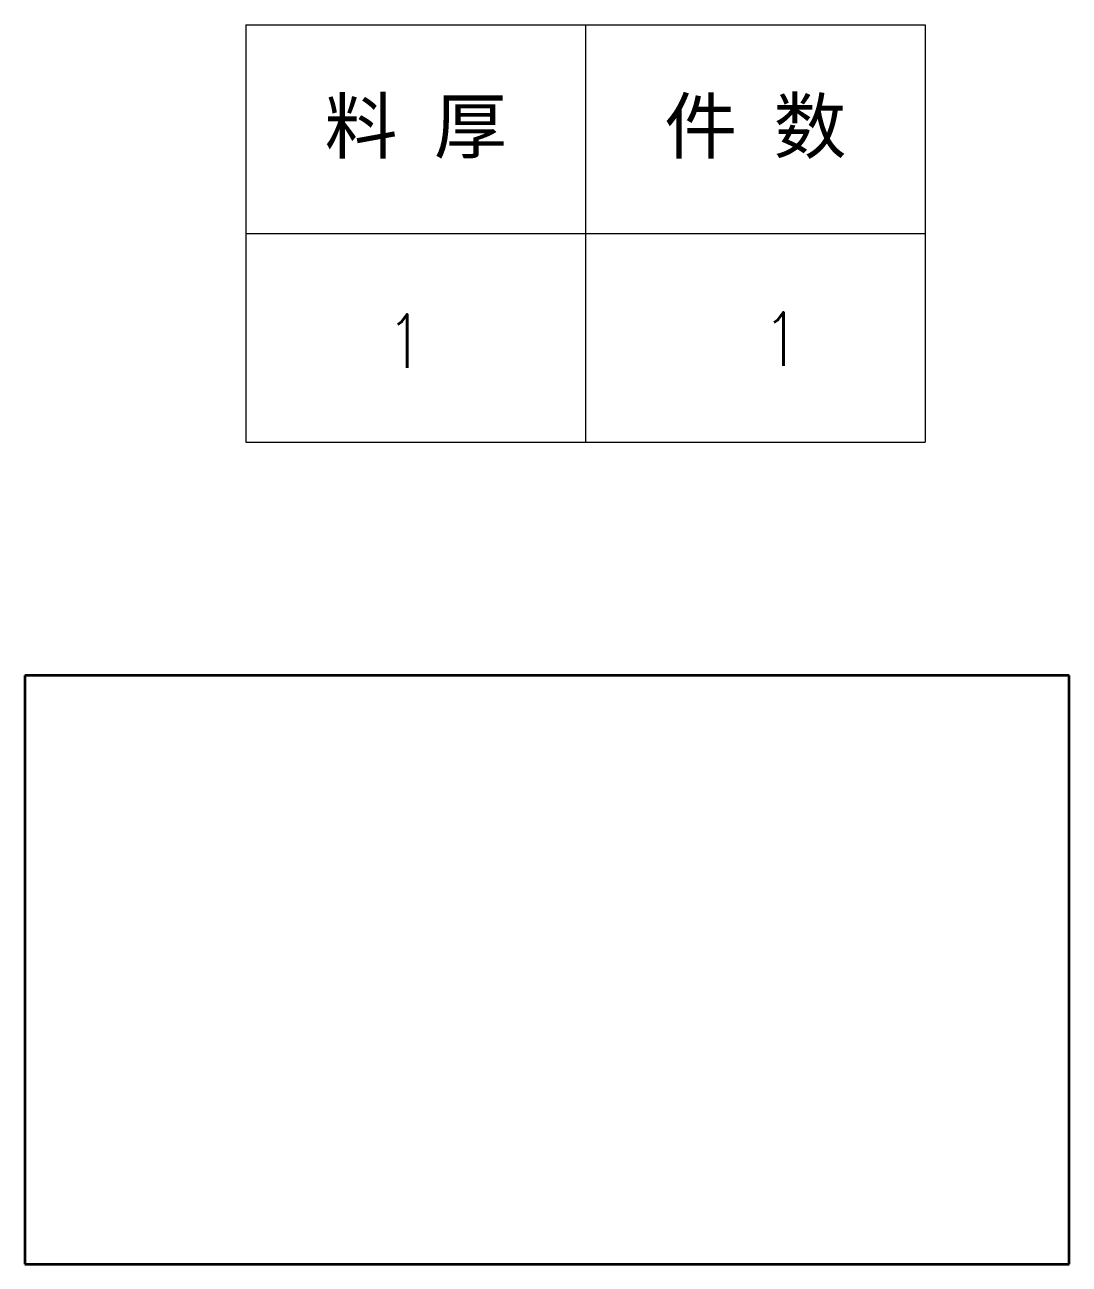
# Model space of a CAD drawing. Header units: millimetres. Extents: x 142029 to 212337, y -20537 to 1533.
# Drawn here: x 144228.2 to 144423.5, y 1145 to 1376.6 of the extents above; entities that cross this region are included whole.
import ezdxf
from ezdxf.enums import TextEntityAlignment as Align

# ---------------------------------------------------------------- set-up
doc = ezdxf.new("R2010")
doc.units = ezdxf.units.MM
doc.header["$LTSCALE"] = 0.5
doc.layers.add('标注线', color=3, linetype='Continuous', lineweight=18)
doc.layers.add('粗实线', color=7, linetype='Continuous', lineweight=35)
doc.styles.add('DIM', font='romans.shx', dxfattribs={"width": 0.8, "bigfont": 'bigfont.shx'})

# ---------------------------------------------------------------- blocks, each defined once
blk = doc.blocks.new('*T146')
at = {"color": 0, "linetype": 'ByBlock', "lineweight": -2, "transparency": 16777216}
for p, q in [((0, 0), (127, 0)), ((0, 0), (0, -78)), ((63.5, 0), (63.5, -78)), ((127, 0), (127, -78)), ((0, -39), (127, -39)), ((0, -78), (127, -78))]:
    blk.add_line(p, q, dxfattribs=at)
at = {"color": 0, "transparency": 16777216, "char_height": 10, "width": 60.5, "attachment_point": 5}
for s, insert in [('{\\fSimSun|b0|i0|c134|p2;料 厚}', (31.75, -19.5)), ('{\\fSimSun|b0|i0|c134|p2;件 数}', (95.25, -19.5))]:
    blk.add_mtext(s, dxfattribs=dict(at, insert=insert))
blk = doc.blocks.new('拆图参数')
blk.add_blockref('*T146', (-63.5, 78))
at = {"style": 'DIM', "width": 0.8}
blk.add_attdef('6', text='', height=10, dxfattribs=at).set_placement((-37.13, 18.91), align=Align.MIDDLE_LEFT)
blk.add_attdef('1', text='', height=10, dxfattribs=at).set_placement((36.65, 19.27), align=Align.MIDDLE_CENTER)

msp = doc.modelspace()

# ---------------------------------------------------------------- linework, layer by layer
at = {"layer": '粗实线'}
for p, q in [((144423.488, 1255.021), (144228.218, 1255.021)), ((144228.218, 1255.021), (144228.218, 1145.021)), ((144423.488, 1145.021), (144423.488, 1255.021)), ((144228.218, 1145.021), (144423.488, 1145.021))]:
    msp.add_line(p, q, dxfattribs=at)

# ---------------------------------------------------------------- block references
at = {"layer": '标注线'}
msp.add_blockref('拆图参数', (144333.056, 1298.636), dxfattribs=at).add_auto_attribs({'1': '1', '6': '1'})

doc.saveas('drawing.dxf')
